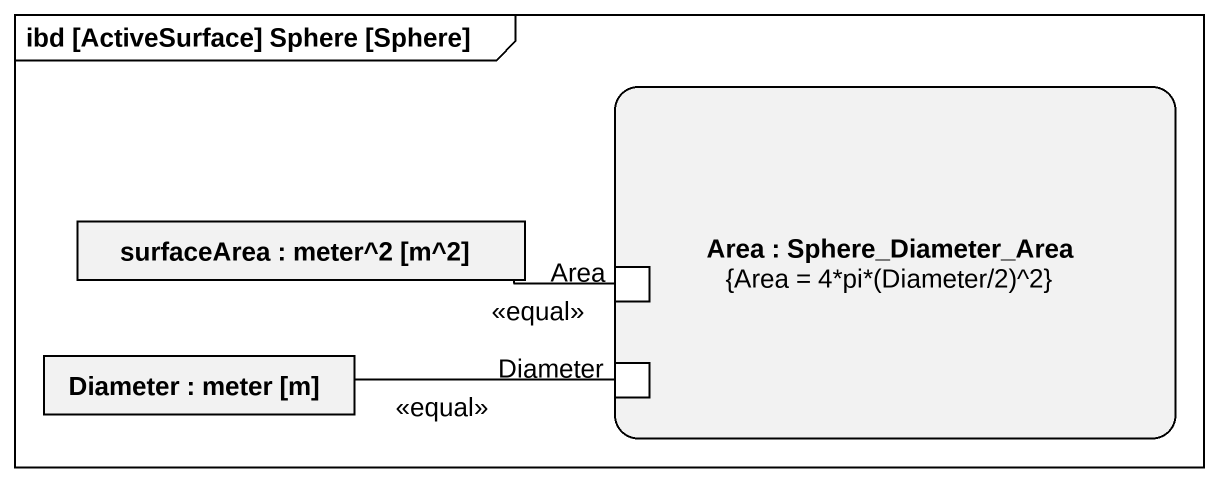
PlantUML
@startuml
mainframe ibd [ActiveSurface] Sphere [Sphere]
rectangle "Area : Sphere_Diameter_Area\n{Area = 4*pi*(Diameter/2)^2}" as Area {
  port "Area" as Area_2
  port "Diameter" as Diameter_2
}
rectangle "surfaceArea : meter^2 [m^2]" as surfaceArea
rectangle "Diameter : meter [m]" as Diameter
surfaceArea -right- Area_2 : <<equal>>
Diameter -right- Diameter_2 : <<equal>>
@enduml
